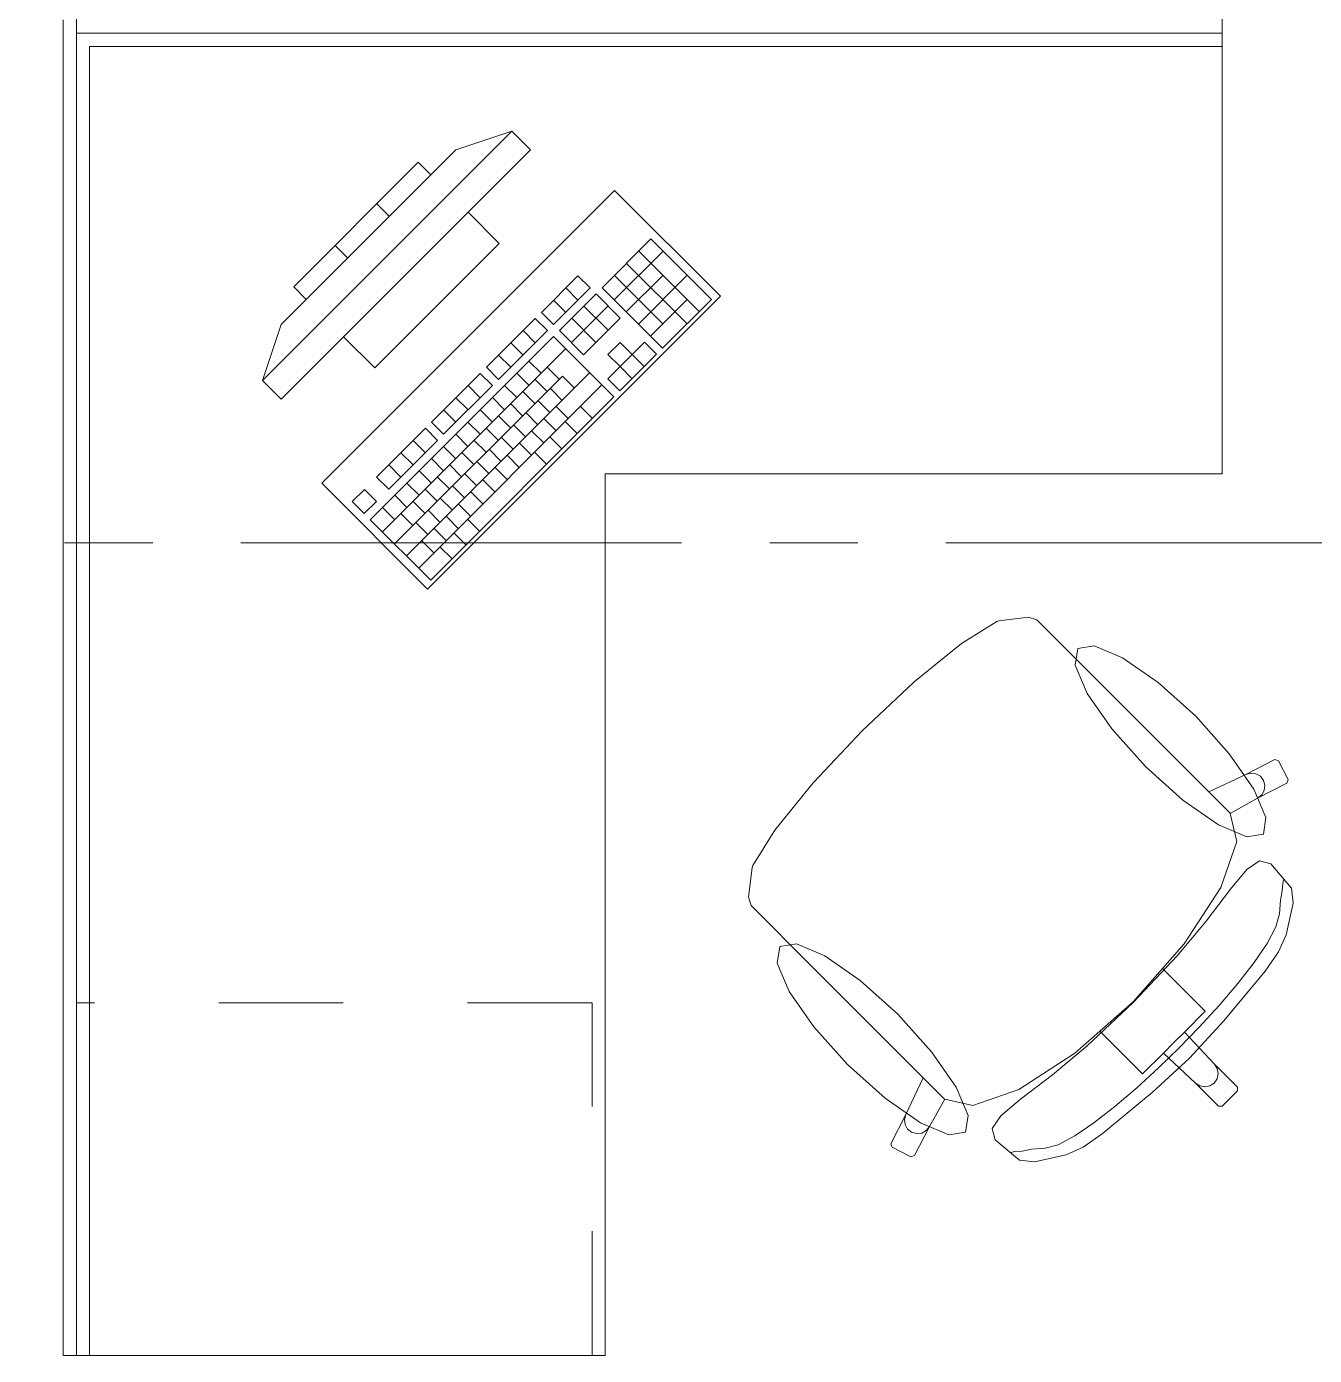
# Model space of a CAD drawing. Header units: inches. Extents: x -38 to 5698, y -33 to 92.
# Drawn here: x 227.024 to 228.485, y 33.485 to 34.992 of the extents above; entities that cross this region are included whole.
import ezdxf

# ---------------------------------------------------------------- set-up
doc = ezdxf.new("R2010")
doc.units = ezdxf.units.IN
doc.header["$MEASUREMENT"] = 0
doc.linetypes.add('Punto & Raya', pattern=[0.65, 0.5, -0.075, 0, -0.075])
doc.linetypes.add('Rayas', pattern=[0.282222, 0.141111, -0.141111])
doc.layers.add('Interior - Mobiliario', color=7, linetype='Continuous')
doc.layers.add('Marcador - Secciones', color=251, linetype='Continuous')

msp = doc.modelspace()

# ---------------------------------------------------------------- linework, layer by layer
at = {"layer": 'Interior - Mobiliario', "color": 175, "linetype": 'Continuous', "lineweight": 13}
for p, q in [((227.0651, 34.9697), (227.0651, 34.9997)), ((228.3801, 34.9997), (228.3801, 34.9697)), ((227.0651, 33.4847), (227.0651, 34.9697)), ((227.0951, 34.9697), (227.0951, 33.4847)), ((228.3801, 34.9697), (227.0951, 34.9697)), ((227.5741, 34.8736), (227.2912, 34.5908)), ((227.5741, 34.8736), (227.5104, 34.8524)), ((227.5953, 34.8524), (227.5741, 34.8736)), ((227.3124, 34.5696), (227.5953, 34.8524)), ((227.3124, 34.6544), (227.5104, 34.8524)), ((227.468, 34.8383), (227.3266, 34.6968)), ((227.3407, 34.6827), (227.4821, 34.8241)), ((227.4821, 34.8241), (227.468, 34.8383)), ((227.5246, 34.7817), (227.3831, 34.6403)), ((227.435, 34.777), (227.4208, 34.7911)), ((227.5599, 34.7463), (227.5246, 34.7817)), ((227.732, 34.7513), (227.6766, 34.6959)), ((227.8006, 34.6827), (227.732, 34.7513)), ((227.3878, 34.7298), (227.3737, 34.744)), ((227.4185, 34.6049), (227.5599, 34.7463)), ((227.6903, 34.6822), (227.7457, 34.7376)), ((227.7867, 34.6689), (227.7182, 34.7375)), ((227.7729, 34.6551), (227.7043, 34.7236)), ((227.6491, 34.7096), (227.6076, 34.668)), ((227.6628, 34.6959), (227.6491, 34.7096)), ((227.7453, 34.6549), (227.6905, 34.7098)), ((227.704, 34.6685), (227.7456, 34.71)), ((227.7178, 34.6548), (227.7732, 34.7102)), ((227.3266, 34.6968), (227.3407, 34.6827)), ((227.6213, 34.6543), (227.6628, 34.6959)), ((227.6697, 34.689), (227.6282, 34.6475)), ((227.649, 34.682), (227.6353, 34.6957)), ((227.6971, 34.6616), (227.6697, 34.689)), ((227.6766, 34.6959), (227.7452, 34.6274)), ((227.6351, 34.6682), (227.6214, 34.6819)), ((227.6419, 34.6337), (227.6834, 34.6753)), ((227.6833, 34.6477), (227.6559, 34.6752)), ((227.7315, 34.6411), (227.773, 34.6826)), ((227.7452, 34.6274), (227.8006, 34.6827)), ((227.6007, 34.6611), (227.5453, 34.6057)), ((227.6144, 34.6474), (227.6007, 34.6611)), ((227.6076, 34.668), (227.6213, 34.6543)), ((227.6694, 34.6339), (227.642, 34.6613)), ((227.6556, 34.62), (227.6971, 34.6616)), ((227.2912, 34.5908), (227.3124, 34.6544)), ((227.559, 34.592), (227.6144, 34.6474)), ((227.6005, 34.6335), (227.5868, 34.6473)), ((227.6282, 34.6475), (227.6556, 34.62)), ((227.3831, 34.6403), (227.4185, 34.6049)), ((227.6212, 34.6405), (227.4135, 34.4328)), ((227.5867, 34.6197), (227.573, 34.6334)), ((227.6898, 34.572), (227.6212, 34.6405)), ((227.697, 34.634), (227.6831, 34.6202)), ((227.7107, 34.6203), (227.697, 34.634)), ((227.7246, 34.6341), (227.7107, 34.6203)), ((227.7383, 34.6204), (227.7246, 34.6341)), ((227.4272, 34.4191), (227.6349, 34.6268)), ((227.5728, 34.6058), (227.5591, 34.6196)), ((227.6073, 34.5991), (227.5935, 34.6128)), ((227.6831, 34.6202), (227.6969, 34.6065)), ((227.6967, 34.5789), (227.7383, 34.6204)), ((227.6969, 34.6065), (227.7107, 34.6203)), ((227.7244, 34.6066), (227.7107, 34.6203)), ((227.4547, 34.3917), (227.6624, 34.5994)), ((227.5383, 34.5988), (227.483, 34.5434)), ((227.5521, 34.5851), (227.5383, 34.5988)), ((227.5453, 34.6057), (227.559, 34.592)), ((227.5934, 34.5853), (227.5797, 34.599)), ((227.6279, 34.5923), (227.6142, 34.606)), ((227.6969, 34.6065), (227.683, 34.5926)), ((227.7106, 34.5927), (227.6969, 34.6065)), ((227.2912, 34.5908), (227.3124, 34.5696)), ((227.4409, 34.4054), (227.6314, 34.5958)), ((227.4684, 34.378), (227.6761, 34.5857)), ((227.4967, 34.5297), (227.5521, 34.5851)), ((227.5382, 34.5712), (227.5245, 34.5849)), ((227.5796, 34.5714), (227.5658, 34.5851)), ((227.614, 34.5785), (227.6003, 34.5922)), ((227.6451, 34.5821), (227.6314, 34.5958)), ((227.683, 34.5926), (227.6967, 34.5789)), ((227.4821, 34.3643), (227.6898, 34.572)), ((227.5244, 34.5574), (227.5107, 34.5711)), ((227.5657, 34.5576), (227.552, 34.5713)), ((227.6002, 34.5646), (227.5865, 34.5784)), ((227.6174, 34.5544), (227.6037, 34.5681)), ((227.6312, 34.5682), (227.6175, 34.5819)), ((227.5105, 34.5435), (227.4968, 34.5572)), ((227.5519, 34.5437), (227.5381, 34.5574)), ((227.5863, 34.5508), (227.5726, 34.5645)), ((227.6035, 34.5405), (227.5898, 34.5543)), ((227.638, 34.5476), (227.6243, 34.5613)), ((227.6656, 34.5477), (227.6519, 34.5614)), ((227.483, 34.5434), (227.4967, 34.5297)), ((227.538, 34.5299), (227.5243, 34.5436)), ((227.5725, 34.5369), (227.5588, 34.5507)), ((227.5897, 34.5267), (227.576, 34.5404)), ((227.6242, 34.5338), (227.6104, 34.5475)), ((227.6483, 34.5304), (227.6345, 34.5441)), ((227.476, 34.5365), (227.4206, 34.4811)), ((227.4344, 34.4674), (227.4897, 34.5228)), ((227.4759, 34.5089), (227.4622, 34.5226)), ((227.4897, 34.5228), (227.476, 34.5365)), ((227.5242, 34.516), (227.5105, 34.5298)), ((227.5448, 34.5093), (227.5311, 34.523)), ((227.5587, 34.5231), (227.5449, 34.5368)), ((227.5758, 34.5128), (227.5621, 34.5266)), ((227.6103, 34.5199), (227.5966, 34.5336)), ((227.6309, 34.5131), (227.6172, 34.5268)), ((227.4621, 34.4951), (227.4483, 34.5088)), ((227.5103, 34.5022), (227.4966, 34.5159)), ((227.531, 34.4954), (227.5172, 34.5091)), ((227.562, 34.499), (227.5483, 34.5127)), ((227.5965, 34.5061), (227.5828, 34.5198)), ((227.6136, 34.4958), (227.5999, 34.5095)), ((227.4482, 34.4812), (227.4345, 34.4949)), ((227.4965, 34.4883), (227.4828, 34.5021)), ((227.5171, 34.4816), (227.5034, 34.4953)), ((227.5481, 34.4852), (227.5344, 34.4989)), ((227.5688, 34.4784), (227.5551, 34.4921)), ((227.5826, 34.4922), (227.5689, 34.5059)), ((227.4206, 34.4811), (227.4344, 34.4674)), ((227.4826, 34.4745), (227.4689, 34.4882)), ((227.5033, 34.4677), (227.4895, 34.4814)), ((227.5343, 34.4713), (227.5206, 34.485)), ((227.5549, 34.4645), (227.5412, 34.4782)), ((227.4068, 34.4672), (227.3929, 34.4534)), ((227.4205, 34.4535), (227.4068, 34.4672)), ((227.4688, 34.4607), (227.4551, 34.4744)), ((227.4894, 34.4539), (227.4757, 34.4676)), ((227.5204, 34.4575), (227.5067, 34.4712)), ((227.5411, 34.4507), (227.5274, 34.4644)), ((227.3929, 34.4534), (227.4067, 34.4397)), ((227.4067, 34.4397), (227.4205, 34.4535)), ((227.4411, 34.433), (227.4274, 34.4467)), ((227.4549, 34.4468), (227.4412, 34.4605)), ((227.4756, 34.44), (227.4619, 34.4537)), ((227.5066, 34.4436), (227.4929, 34.4573)), ((227.5272, 34.4368), (227.5135, 34.4505)), ((227.4135, 34.4328), (227.4821, 34.3643)), ((227.4617, 34.4262), (227.448, 34.4399)), ((227.4927, 34.4298), (227.479, 34.4435)), ((227.5134, 34.423), (227.4997, 34.4367)), ((227.5375, 34.4196), (227.5238, 34.4334)), ((227.4789, 34.4159), (227.4652, 34.4296)), ((227.4995, 34.4091), (227.4858, 34.4228)), ((227.5219, 34.4041), (227.5082, 34.4178)), ((227.4857, 34.3953), (227.472, 34.409)), ((227.5063, 34.3885), (227.4926, 34.4022)), ((228.0844, 34.2924), (228.1244, 34.3173)), ((228.1244, 34.3173), (228.1265, 34.3182)), ((228.1265, 34.3182), (228.1604, 34.3222)), ((228.1604, 34.3222), (228.1697, 34.3193)), ((228.1697, 34.3193), (228.1917, 34.2974)), ((228.1917, 34.2974), (228.2172, 34.2719)), ((228.0307, 34.2488), (228.0844, 34.2924)), ((228.2172, 34.2719), (228.3651, 34.124)), ((227.9715, 34.1933), (228.0299, 34.2482)), ((228.0299, 34.2482), (228.0307, 34.2488)), ((227.9715, 34.1933), (227.9167, 34.135)), ((228.4068, 34.1436), (228.4399, 34.1606)), ((228.4399, 34.1606), (228.444, 34.1593)), ((228.4068, 34.1436), (228.4125, 34.1452)), ((228.4125, 34.1452), (228.4183, 34.1446)), ((228.444, 34.1593), (228.4548, 34.1379)), ((227.916, 34.1341), (227.8724, 34.0805)), ((227.9167, 34.135), (227.916, 34.1341)), ((228.3651, 34.124), (228.4068, 34.1436)), ((228.4183, 34.1446), (228.4234, 34.1417)), ((228.4534, 34.1339), (228.4203, 34.1169)), ((228.4234, 34.1417), (228.427, 34.1371)), ((228.427, 34.1371), (228.4286, 34.1315)), ((228.4286, 34.1315), (228.4278, 34.1257)), ((228.4548, 34.1379), (228.4534, 34.1339)), ((228.3893, 34.0998), (228.3651, 34.124)), ((228.4203, 34.1169), (228.3893, 34.0996)), ((228.425, 34.1205), (228.4203, 34.1169)), ((228.4278, 34.1257), (228.425, 34.1205)), ((228.3893, 34.0998), (228.3893, 34.0996)), ((228.3893, 34.0996), (228.3968, 34.0676)), ((227.8724, 34.0805), (227.8475, 34.0404)), ((228.3968, 34.0676), (228.3784, 34.0157)), ((227.8475, 34.0404), (227.8466, 34.0383)), ((228.4082, 34.0359), (228.4225, 34.0459)), ((228.4225, 34.0459), (228.4354, 34.0425)), ((228.4354, 34.0425), (228.4586, 34.0147)), ((227.8466, 34.0383), (227.8426, 34.0044)), ((228.3896, 34.0136), (228.4082, 34.0359)), ((228.449, 34.0199), (228.4498, 34.0244)), ((228.3784, 34.0157), (228.3371, 33.9518)), ((228.3617, 33.9775), (228.3896, 34.0136)), ((228.4462, 34.0011), (228.4482, 34.0119)), ((228.4482, 34.0119), (228.449, 34.0199)), ((228.4586, 34.0147), (228.4605, 33.9979)), ((227.8426, 34.0044), (227.8455, 33.9951)), ((227.8455, 33.9951), (227.8674, 33.9731)), ((228.445, 33.9857), (228.4462, 34.0011)), ((228.4605, 33.9979), (228.4527, 33.9617)), ((228.4411, 33.971), (228.445, 33.9857)), ((227.8674, 33.9731), (227.893, 33.9476)), ((228.3289, 33.9381), (228.3617, 33.9775)), ((228.4311, 33.9521), (228.4411, 33.971)), ((228.3371, 33.9518), (228.3123, 33.9237)), ((228.4163, 33.9303), (228.4311, 33.9521)), ((228.4527, 33.9617), (228.4438, 33.9425)), ((227.893, 33.9476), (228.0408, 33.7998)), ((228.2795, 33.8854), (228.3289, 33.9381)), ((228.4438, 33.9425), (228.4289, 33.9208)), ((228.3123, 33.9237), (228.279, 33.8858)), ((228.3123, 33.9237), (228.3397, 33.8963)), ((228.4289, 33.9208), (228.382, 33.8641)), ((228.3977, 33.9065), (228.4163, 33.9303)), ((228.3765, 33.8818), (228.3977, 33.9065)), ((228.3397, 33.8963), (228.3608, 33.8752)), ((228.2795, 33.8854), (228.2267, 33.8359)), ((228.2411, 33.8525), (228.279, 33.8858)), ((228.3608, 33.8752), (228.3372, 33.8515)), ((228.354, 33.8571), (228.3765, 33.8818)), ((228.382, 33.8641), (228.3429, 33.8219)), ((228.213, 33.8277), (228.2411, 33.8525)), ((228.2411, 33.8525), (228.2685, 33.8252)), ((228.3372, 33.8515), (228.3253, 33.8396)), ((228.3312, 33.8337), (228.354, 33.8571)), ((228.3372, 33.8515), (228.3712, 33.815)), ((228.2267, 33.8359), (228.1874, 33.8032)), ((228.3312, 33.8337), (228.3077, 33.8108)), ((228.3133, 33.8276), (228.3253, 33.8396)), ((228.1492, 33.7864), (228.213, 33.8277)), ((228.2685, 33.8252), (228.2897, 33.804)), ((228.2897, 33.804), (228.3133, 33.8276)), ((228.3007, 33.7828), (228.3429, 33.8219)), ((228.3133, 33.8276), (228.3498, 33.7937)), ((228.3712, 33.815), (228.3744, 33.8101)), ((228.3712, 33.815), (228.3973, 33.7889)), ((228.0408, 33.7998), (228.0212, 33.758)), ((228.065, 33.7756), (228.0408, 33.7998)), ((228.1874, 33.8032), (228.1512, 33.7753)), ((228.3077, 33.8108), (228.2831, 33.7883)), ((228.3744, 33.7986), (228.3711, 33.7937)), ((228.3744, 33.8101), (228.3755, 33.8044)), ((228.3755, 33.8044), (228.3744, 33.7986)), ((228.0972, 33.7681), (228.1492, 33.7864)), ((228.2831, 33.7883), (228.2583, 33.7671)), ((228.3498, 33.7937), (228.3547, 33.7904)), ((228.3498, 33.7937), (228.3759, 33.7676)), ((228.3547, 33.7904), (228.3604, 33.7893)), ((228.3604, 33.7893), (228.3662, 33.7905)), ((228.3662, 33.7905), (228.3711, 33.7937)), ((228.3973, 33.7847), (228.3887, 33.7761)), ((228.3973, 33.7889), (228.3973, 33.7847)), ((228.0479, 33.7445), (228.0653, 33.7755)), ((228.065, 33.7756), (228.0653, 33.7755)), ((228.0653, 33.7755), (228.0972, 33.7681)), ((228.1512, 33.7753), (228.1289, 33.7567)), ((228.244, 33.736), (228.3007, 33.7828)), ((228.3802, 33.7676), (228.3887, 33.7761)), ((228.0212, 33.758), (228.0043, 33.7249)), ((228.0212, 33.758), (228.0196, 33.7524)), ((228.1289, 33.7567), (228.1189, 33.7423)), ((228.2583, 33.7671), (228.2345, 33.7485)), ((228.3759, 33.7676), (228.3802, 33.7676)), ((228.0196, 33.7524), (228.0203, 33.7465)), ((228.0203, 33.7465), (228.0231, 33.7414)), ((228.0231, 33.7414), (228.0277, 33.7378)), ((228.031, 33.7114), (228.0479, 33.7445)), ((228.0392, 33.737), (228.0443, 33.7399)), ((228.0443, 33.7399), (228.0479, 33.7445)), ((228.1189, 33.7423), (228.1223, 33.7294)), ((228.2345, 33.7485), (228.2127, 33.7337)), ((228.0043, 33.7249), (228.0056, 33.7209)), ((228.0277, 33.7378), (228.0333, 33.7363)), ((228.0333, 33.7363), (228.0392, 33.737)), ((228.1223, 33.7294), (228.1502, 33.7062)), ((228.1939, 33.7237), (228.1791, 33.7198)), ((228.2127, 33.7337), (228.1939, 33.7237)), ((228.2223, 33.7211), (228.244, 33.736)), ((228.0056, 33.7209), (228.0269, 33.7101)), ((228.0269, 33.7101), (228.031, 33.7114)), ((228.1449, 33.7159), (228.1404, 33.7151)), ((228.153, 33.7166), (228.1449, 33.7159)), ((228.1637, 33.7187), (228.153, 33.7166)), ((228.1791, 33.7198), (228.1637, 33.7187)), ((228.167, 33.7043), (228.2031, 33.7121)), ((228.2031, 33.7121), (228.2223, 33.7211)), ((228.1502, 33.7062), (228.167, 33.7043)), ((227.0951, 33.4847), (227.0651, 33.4847))]:
    msp.add_line(p, q, dxfattribs=at)
at = {"layer": 'Interior - Mobiliario', "color": 175, "linetype": 'Rayas', "lineweight": 13}
for p, q in [((227.6651, 33.8847), (227.0801, 33.8847)), ((227.6651, 33.4847), (227.6651, 33.8847))]:
    msp.add_line(p, q, dxfattribs=at)
at = {"layer": 'Interior - Mobiliario', "color": 175, "linetype": 'Continuous', "lineweight": 13, "flags": 128}
for points in [[(227.0801, 34.9847), (227.0801, 36.4847), (227.6801, 36.4847), (227.6801, 35.4847), (228.3801, 35.4847), (228.3801, 34.9847)], [(227.0801, 34.9847), (227.0801, 33.4847), (227.6801, 33.4847), (227.6801, 34.4847), (228.3801, 34.4847), (228.3801, 34.9847)], [(227.3584, 34.4741), (227.4786, 34.3539), (227.8109, 34.6862), (227.6907, 34.8064)], [(228.35, 34.2098), (228.3881, 34.1673), (228.4161, 34.127), (228.4297, 34.0949), (228.4269, 34.076), (228.408, 34.0731), (228.3759, 34.0867), (228.3355, 34.1147), (228.293, 34.1529), (228.2549, 34.1954), (228.2269, 34.2357), (228.2133, 34.2678), (228.2161, 34.2867), (228.235, 34.2896), (228.2671, 34.276), (228.3075, 34.248)], [(227.955, 33.8149), (227.9975, 33.7767), (228.0379, 33.7487), (228.0699, 33.7351), (228.0889, 33.738), (228.0917, 33.7569), (228.0781, 33.789), (228.0501, 33.8293), (228.012, 33.8718), (227.9695, 33.91), (227.9291, 33.938), (227.897, 33.9516), (227.8781, 33.9487), (227.8753, 33.9298), (227.8889, 33.8977), (227.9169, 33.8574)]]:
    msp.add_lwpolyline(points, close=True, dxfattribs=at)
at = {"layer": 'Marcador - Secciones', "color": 251, "linetype": 'Punto & Raya', "lineweight": 13}
msp.add_line((189.6667, 34.4067), (240.9403, 34.4067), dxfattribs=at)

doc.saveas('drawing.dxf')
